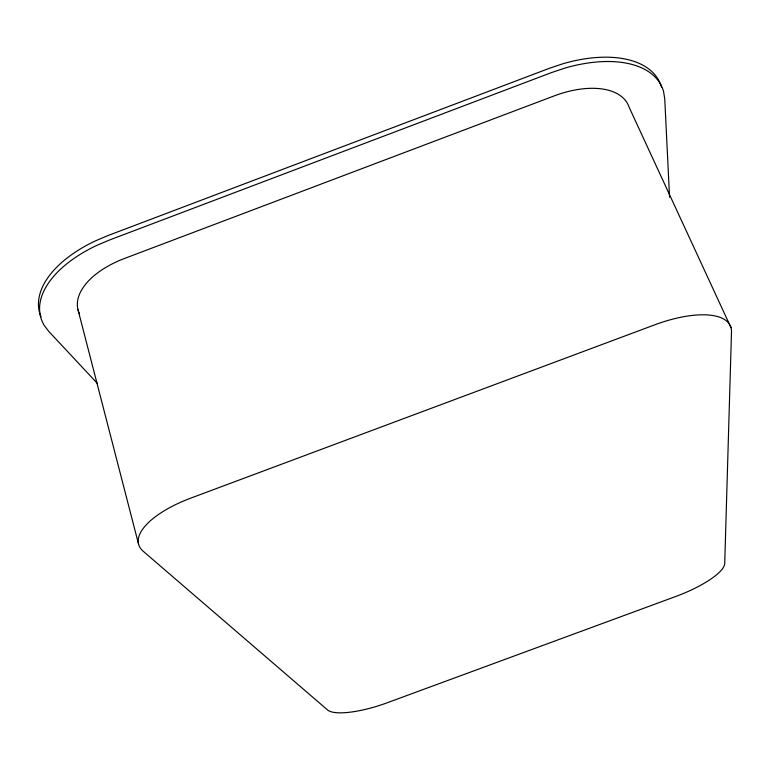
<?xml version="1.0" encoding="UTF-8"?>
<svg xmlns="http://www.w3.org/2000/svg" width="770" height="770" viewBox="0 0 770 770"><rect width="100%" height="100%" fill="white"/><g stroke="black" fill="none" stroke-linecap="round" stroke-linejoin="round"><path stroke-width="1.16" d="M97.193 383.229L48.731 331.369L44.16 325.315A111.159 59.531 -13.7 0 1 96.539 245.505L109.244 240.115L551.541 72.573L564.901 68.097A111.775 60.57 -25.5 0 1 663.538 91.389L664.741 98.801L669.553 197.264M730.99 327.664L629.138 107.261A74.363 40.252 -25.5 0 0 554.13 95.923L124.538 258.46A73.959 39.559 -13.7 0 0 79.454 313.708M78.02 309.781L138.562 544.178M41.012 316.807A111.005 59.752 -13.6 0 1 95.307 240.933L107.993 235.543L549.616 68.212L562.957 63.746A111.621 60.791 -25.6 0 1 661.565 87.251M731.5 331.947L724.714 563.524A53.399 14.418 -21.5 0 1 675.887 596.432L387.377 702.712A53.053 14.274 -18.3 0 1 327.529 709.93L143.21 551.272A79.349 31.108 -15.8 0 1 191.018 498.026L654.538 324.911A79.839 31.676 -23.6 0 1 731.5 331.947"/></g></svg>
